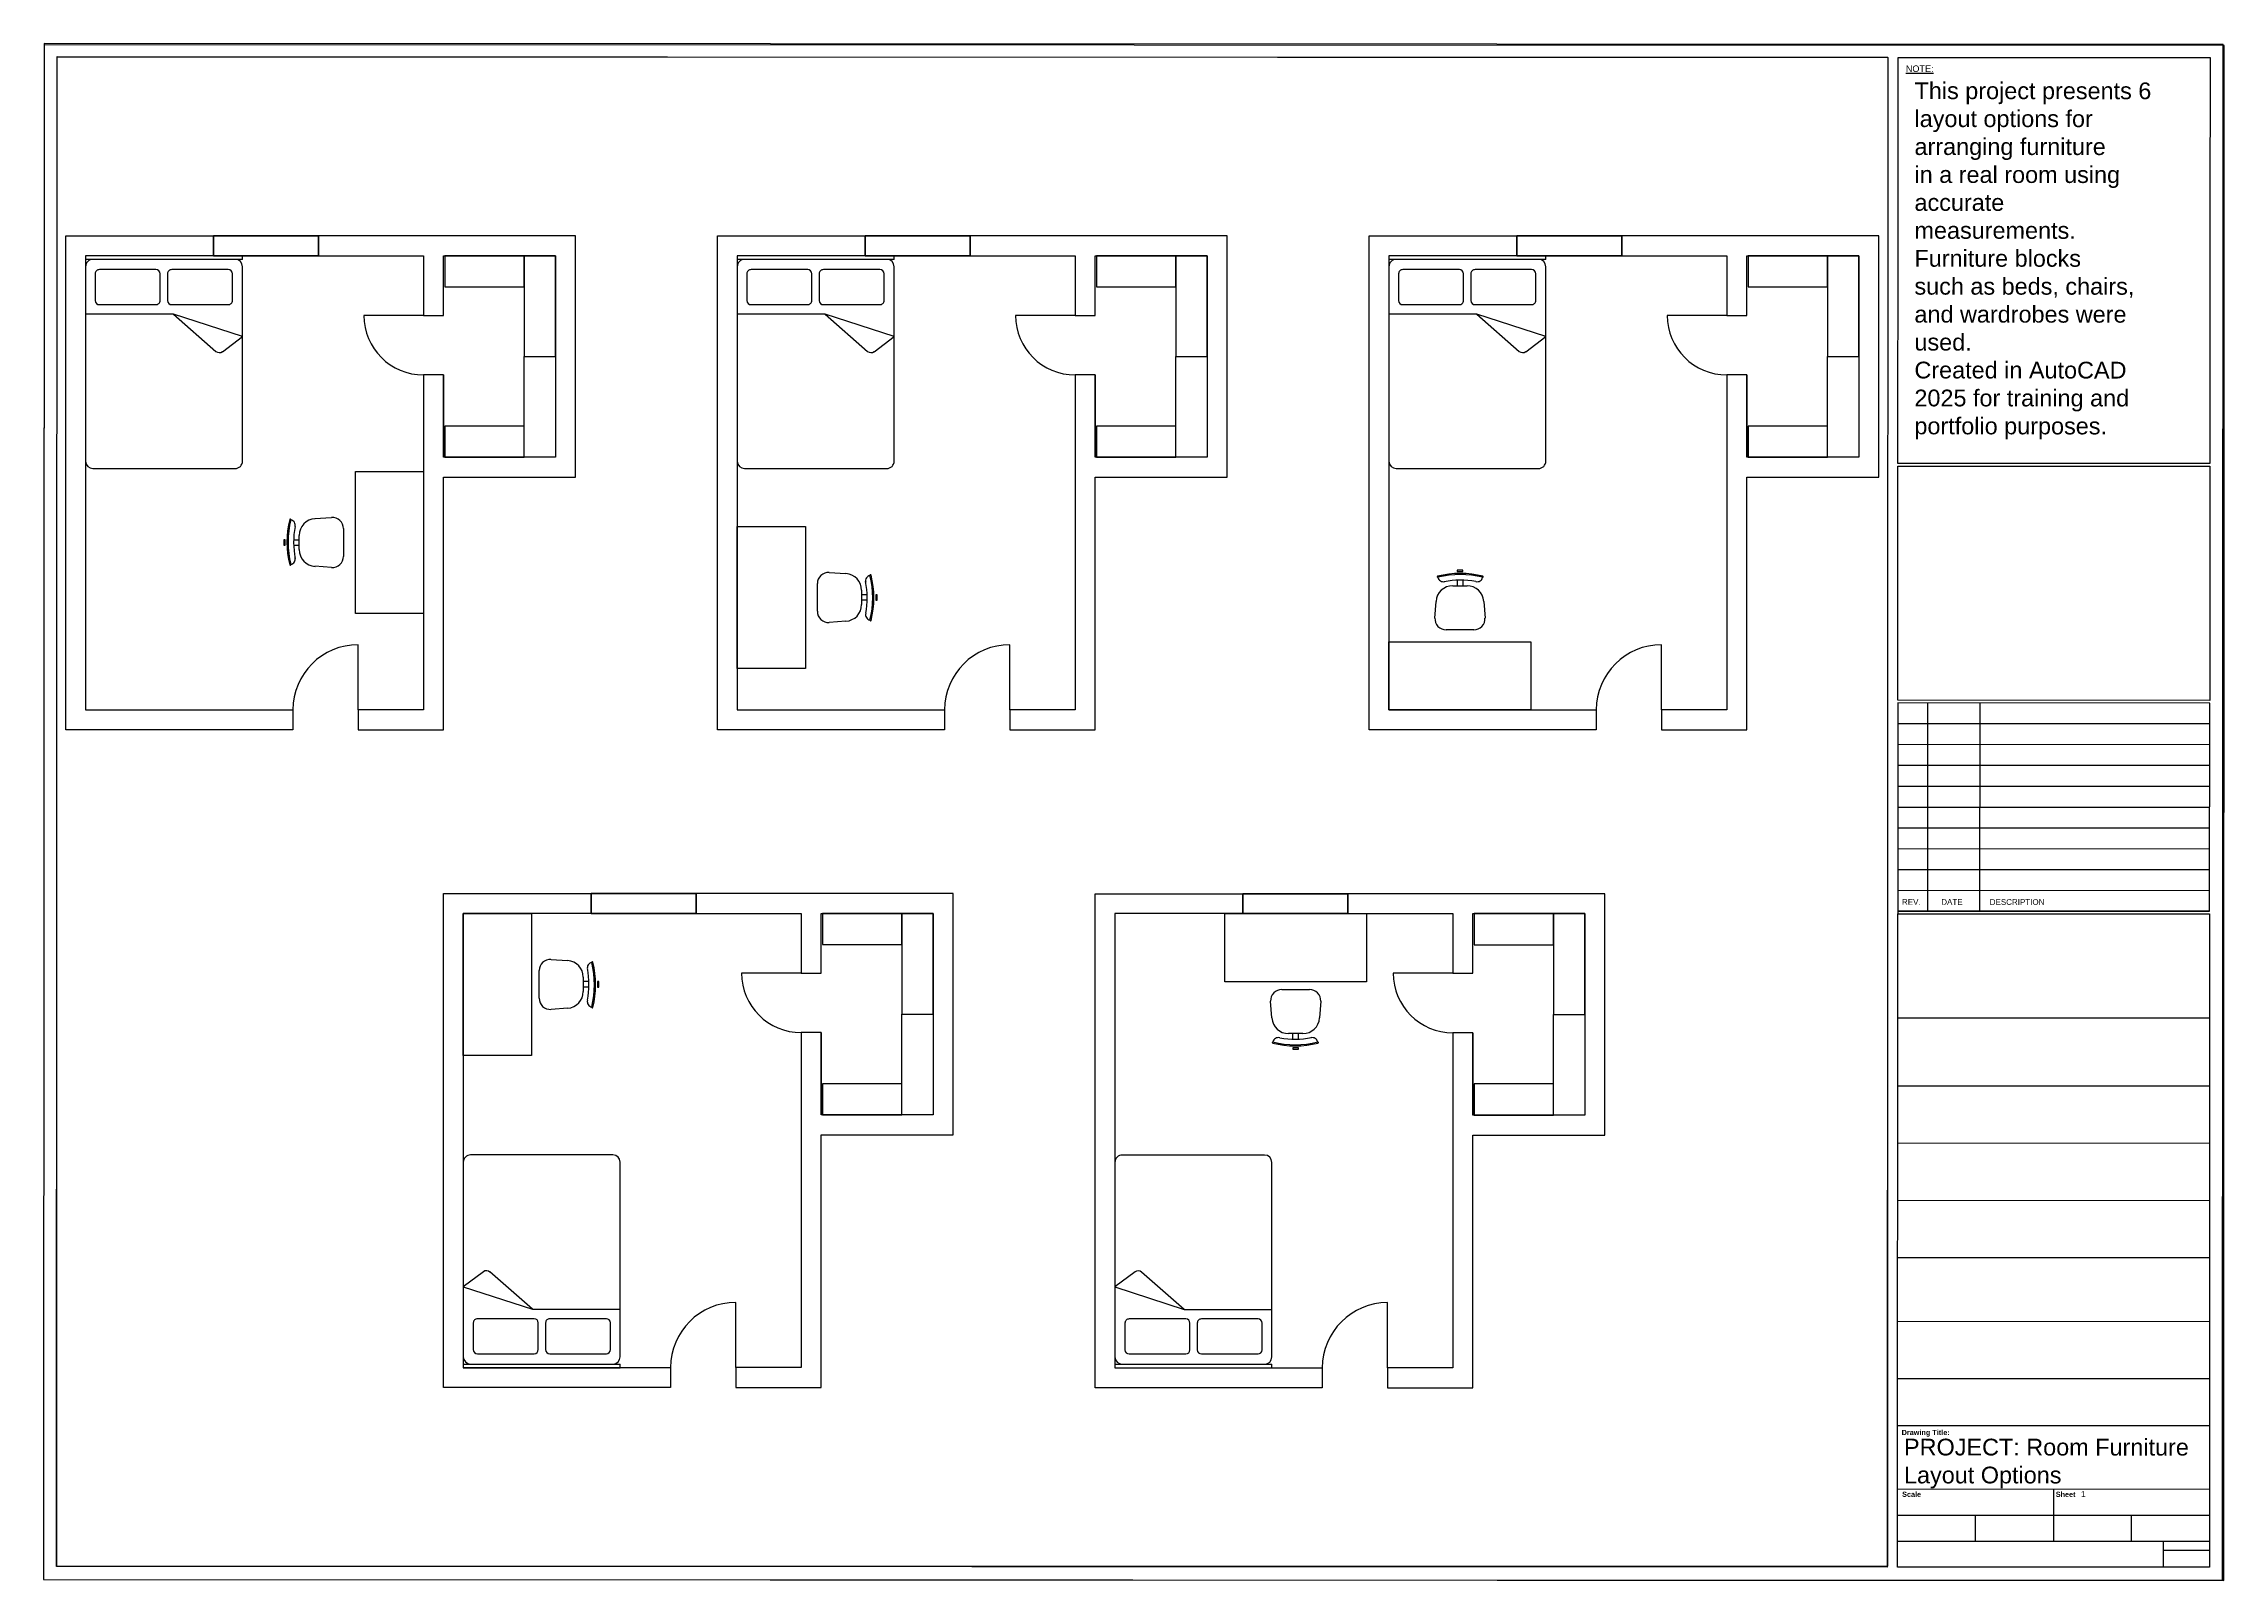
# Paper-space layout 'Layout1' of a CAD drawing. Header units: inches. Extents: x 1 to 15990, y 0 to 34434.
# Drawn here: x 1.4 to 15.66, y 0.08 to 10.13 of the extents above; entities outside this region: 2.
# The model-space entities are those that its viewports show. They can reach past a viewport. Long polylines and large blocks are cut down to what shows.
import ezdxf

# ---------------------------------------------------------------- set-up
doc = ezdxf.new("R2010")
doc.units = ezdxf.units.IN
doc.header["$MEASUREMENT"] = 0
doc.layers.get('0').update_dxf_attribs({"color": 255})
doc.layers.get('Defpoints').update_dxf_attribs({"color": 255})
for name, color, linetype in [('doors and wind', 180, 'Continuous'), ('freecads.com', 7, 'Continuous'), ('furniture', 102, 'Continuous'), ('walls', 240, 'Continuous')]:
    doc.layers.add(name, color=color, linetype=linetype)
doc.styles.add('Arial_2', font='arial.ttf', dxfattribs={"height": 2.5})
doc.styles.add('Arial_5', font='arial.ttf', dxfattribs={"height": 2.2})
doc.styles.add('Arial_B_1', font='arialbd.ttf', dxfattribs={"height": 2})
doc.styles.get("Standard").update_dxf_attribs({"font": 'arial.ttf'})

# ---------------------------------------------------------------- blocks, each defined once
blk = doc.blocks.new('Title Block (1)')
at = {"layer": 'freecads.com'}
for p, q in [((15131.91, 34432.678), (15131.91, 33842.678)), ((15968.91, 34432.678), (15131.91, 34432.678)), ((15131.91, 34432.678), (15131.91, 33842.678)), ((15968.91, 34432.678), (15131.91, 34432.678)), ((15968.91, 33842.678), (15968.91, 34432.678)), ((15968.91, 33842.678), (15968.91, 34432.678)), ((15131.91, 34432.244), (15131.91, 33842.619)), ((15969.41, 34432.244), (15131.91, 34432.244)), ((15969.41, 33842.619), (15969.41, 34432.244)), ((15136.91, 33847.678), (15136.91, 34427.678)), ((15136.91, 34427.678), (15840.1, 34427.678)), ((15840.1, 34427.678), (15840.1, 33847.678)), ((15844.1, 34270.678), (15963.91, 34270.678)), ((15844.1, 34180.678), (15844.1, 34270.678)), ((15963.91, 34270.678), (15963.91, 34180.678)), ((15963.91, 34180.678), (15844.1, 34180.678)), ((15844.1, 34179.678), (15844.1, 34098.678)), ((15963.91, 34179.678), (15844.1, 34179.678)), ((15855.529, 34179.678), (15855.529, 34099.678)), ((15875.529, 34179.678), (15875.529, 34099.678)), ((15963.91, 34099.678), (15963.91, 34179.678)), ((15963.91, 34171.678), (15844.1, 34171.678)), ((15963.91, 34163.678), (15844.1, 34163.678)), ((15963.91, 34155.678), (15844.1, 34155.678)), ((15844.1, 34147.678), (15963.91, 34147.678)), ((15844.1, 34139.678), (15963.91, 34139.678)), ((15844.1, 34131.678), (15963.91, 34131.678)), ((15844.1, 34123.678), (15963.91, 34123.678)), ((15844.1, 34115.678), (15963.91, 34115.678)), ((15844.1, 34107.678), (15963.91, 34107.678)), ((15844.1, 34099.678), (15963.91, 34099.678)), ((15963.91, 34099.678), (15844.1, 34099.678)), ((15844.1, 34098.678), (15963.91, 34098.678)), ((15844.1, 33847.678), (15844.1, 34098.678)), ((15844.1, 34098.678), (15963.91, 34098.678)), ((15963.91, 34098.678), (15963.91, 33891.678)), ((15963.91, 34098.678), (15963.91, 33847.678)), ((15844.1, 34058.678), (15963.91, 34058.678)), ((15844.1, 34032.616), (15963.91, 34032.616)), ((15844.1, 34010.616), (15963.91, 34010.616)), ((15844.1, 33988.616), (15963.91, 33988.616)), ((15844.1, 33966.616), (15963.91, 33966.616)), ((15844.1, 33942.116), (15963.91, 33942.116)), ((15844.1, 33920.116), (15963.91, 33920.116)), ((15844.1, 33902.116), (15963.91, 33902.116)), ((15844.1, 33877.678), (15963.91, 33877.678)), ((15904.005, 33877.678), (15904.005, 33867.678)), ((15844.1, 33867.678), (15963.91, 33867.678)), ((15874.053, 33857.678), (15874.053, 33867.678)), ((15904.005, 33867.678), (15904.005, 33857.678)), ((15933.957, 33857.678), (15933.957, 33867.678)), ((15844.1, 33857.678), (15963.91, 33857.678)), ((15946.301, 33847.678), (15946.301, 33857.678)), ((15946.301, 33854.178), (15963.91, 33854.178)), ((15840.1, 33847.678), (15136.91, 33847.678)), ((15963.91, 33847.678), (15844.1, 33847.678)), ((15131.91, 33842.678), (15968.91, 33842.678)), ((15131.91, 33842.678), (15968.91, 33842.678)), ((15131.91, 33842.619), (15969.41, 33842.619))]:
    blk.add_line(p, q, dxfattribs=at)
blk.add_lwpolyline([(15844.1, 34271.678), (15844.1, 34366.376), (15844.1, 34427.678), (15963.91, 34427.678), (15963.91, 34366.376), (15963.91, 34271.678)], close=True, dxfattribs=at)
at = {"color": 0, "insert": (15850.409, 34418.084), "char_height": 6.4375, "width": 91.53952, "attachment_point": 1}
blk.add_mtext('This project presents 6 layout options for arranging furniture  \\Pin a real room using accurate measurements. Furniture blocks  \\Psuch as beds, chairs, and wardrobes were used.  \\PCreated in AutoCAD 2025 for training and portfolio purposes.', dxfattribs=at)
at = {"color": 0, "insert": (15914.558, 33876.914), "char_height": 2.3125, "attachment_point": 1}
blk.add_mtext_dynamic_manual_height_columns('\\pxt18.125,23.125;1', width=72.48488, gutter_width=1, heights=[18.891], dxfattribs=at)
at = {"layer": 'freecads.com'}
for s, height, style, p in [('%%UNOTE:', 2.5, 'Arial_2', (15847.061, 34422.086)), ('REV.', 2.2, 'Arial_5', (15845.725, 34102.106)), ('DATE', 2.2, 'Arial_5', (15860.801, 34102.106)), ('DESCRIPTION', 2.2, 'Arial_5', (15879.431, 34102.106)), ('Drawing Title:', 2, 'Arial_B_1', (15845.664, 33898.4)), ('Scale', 2, 'Arial_B_1', (15845.849, 33874.65)), ('Sheet', 2, 'Arial_B_1', (15904.872, 33874.65))]:
    blk.add_text(s, height=height, dxfattribs=dict(at, style=style)).set_placement(p)
at = {"layer": 'walls', "color": 0, "insert": (15846.579, 33897.011), "char_height": 6.4375, "attachment_point": 1}
blk.add_mtext_dynamic_manual_height_columns('\\pxt18.125,23.125;{\\C256;\\c0;PROJECT: Room Furniture Layout Options }', width=117.33128, gutter_width=13.775, heights=[62.669], dxfattribs=at)
blk = doc.blocks.new('A$C164346CA')
for p, q in [((0, 2.035), (0, 2)), ((1.5, 2.035), (0, 2.035)), ((1.5, 2), (0, 2)), ((0, 1.93), (0, 0.07)), ((0.673, 1.902), (0.132, 1.902)), ((1.364, 1.902), (0.823, 1.902)), ((1.5, 2), (1.5, 2.035)), ((1.5, 0.07), (1.5, 1.93)), ((0.092, 1.862), (0.092, 1.607)), ((0.713, 1.607), (0.713, 1.862)), ((0.783, 1.862), (0.783, 1.607)), ((1.404, 1.607), (1.404, 1.862)), ((0.839, 1.476), (0, 1.476)), ((0.132, 1.567), (0.673, 1.567)), ((0.823, 1.567), (1.364, 1.567)), ((0.839, 1.476), (1.245, 1.12)), ((1.5, 1.261), (0.839, 1.476)), ((1.308, 1.117), (1.5, 1.261)), ((0.07, 0), (1.43, 0))]:
    blk.add_line(p, q)
for centre, radius, start, end in [((0.07, 1.93), 0.07, 90, 180), ((0.132, 1.862), 0.04, 90, 180), ((0.673, 1.862), 0.04, 0, 90), ((0.823, 1.862), 0.04, 90, 180), ((1.364, 1.862), 0.04, 0, 90), ((1.43, 1.93), 0.07, 0, 90), ((0.132, 1.607), 0.04, 180, 270), ((0.673, 1.607), 0.04, 270, 0), ((0.823, 1.607), 0.04, 180, 270), ((1.364, 1.607), 0.04, 270, 0), ((1.278, 1.158), 0.05, 228.6958, 306.7579), ((0.07, 0.07), 0.07, 180, 270), ((1.43, 0.07), 0.07, 270, 0)]:
    blk.add_arc(centre, radius, start, end)
blk = doc.blocks.new('A$C05DF47E1')
for p, q in [((160, 395), (287, 395)), ((249, 534), (199, 534)), ((199, 534), (199, 522)), ((199, 522), (249, 522)), ((199, 445), (199, 395)), ((249, 522), (249, 534)), ((249, 445), (249, 395)), ((0, 106), (11, 254)), ((437, 254), (448, 106)), ((348, 0), (100, 0))]:
    blk.add_line(p, q)
for centre, radius, start, end in [((160, 245), 150, 90, 176.6726), ((26, 475), 5, 104.25, 284.25), ((227, -318), 823, 75.75, 104.25), ((227, -318), 813, 75.75, 104.25), ((76, 481), 50.1, 192.486, 284.25), ((227, -318), 763, 79.5098, 100.9536), ((287, 245), 150, 3.3274, 90), ((378, 481), 50.1, 255.75, 347.514), ((428, 475), 5, 255.75, 75.75), ((100, 100), 100, 176.6726, 270), ((348, 100), 100, 270, 3.3274)]:
    blk.add_arc(centre, radius, start, end)

msp = doc.modelspace()

# ---------------------------------------------------------------- linework, layer by layer
at = {"color": 32, "lineweight": 50, "true_color": 0xcd6928}
msp.add_line((990.36, 968.01), (990.36, 1005.01), dxfattribs=at)
at = {"layer": 'Defpoints'}
for points in [[(751.65, 1138.55), (751.65, 1138.51)], [(983.36, 1042.05), (983.36, 1042.01)], [(751.65, 909.04), (751.65, 909)], [(983.29, 812.54), (983.29, 812.5)], [(751.65, 679.53), (751.65, 679.49)]]:
    msp.add_lwpolyline(points, dxfattribs=at)
at = {"layer": 'doors and wind'}
for p, q in [((779.65, 1138.51), (779.65, 1117.51)), ((918.65, 1115.51), (895.65, 1115.51)), ((1011.36, 1042.01), (1011.36, 1021.01)), ((1150.36, 1019.01), (1127.36, 1019.01)), ((779.65, 909), (779.65, 888)), ((918.65, 886), (895.65, 886)), ((1011.29, 812.5), (1011.29, 791.5)), ((1150.29, 789.5), (1127.29, 789.5)), ((779.65, 679.49), (779.65, 658.49)), ((918.65, 656.49), (895.65, 656.49))]:
    msp.add_line(p, q, dxfattribs=at)
at = {"layer": 'doors and wind', "lineweight": 50}
for p, q in [((751.65, 1101.51), (751.65, 1064.51)), ((758.65, 1101.51), (751.65, 1101.51)), ((758.65, 1064.51), (758.65, 1101.51)), ((751.65, 1064.51), (758.65, 1064.51)), ((983.36, 1005.01), (983.36, 968.01)), ((990.36, 1005.01), (983.36, 1005.01)), ((983.36, 968.01), (990.36, 968.01)), ((751.65, 872), (751.65, 835)), ((758.65, 872), (751.65, 872)), ((758.65, 835), (758.65, 872)), ((751.65, 835), (758.65, 835)), ((983.29, 775.5), (983.29, 738.5)), ((990.29, 775.5), (983.29, 775.5)), ((990.29, 738.5), (990.29, 775.5)), ((983.29, 738.5), (990.29, 738.5)), ((751.65, 642.49), (751.65, 605.49)), ((758.65, 642.49), (751.65, 642.49)), ((758.65, 605.49), (758.65, 642.49)), ((751.65, 605.49), (758.65, 605.49))]:
    msp.add_line(p, q, dxfattribs=at)
at = {"layer": 'doors and wind'}
for centre, radius, start, end in [((779.65, 1138.51), 21, 270, 0), ((918.65, 1115.51), 23, 180, 270), ((1011.36, 1042.01), 21, 270, 0), ((1150.36, 1019.01), 23, 180, 270), ((779.65, 909), 21, 270, 0), ((918.65, 886), 23, 180, 270), ((1011.29, 812.5), 21, 270, 0), ((1150.29, 789.5), 23, 180, 270), ((779.65, 679.49), 21, 270, 0), ((918.65, 656.49), 23, 180, 270)]:
    msp.add_arc(centre, radius, start, end, dxfattribs=at)
at = {"layer": 'furniture'}
for points in [[(758.65, 1174.01), (794.15, 1174.01), (794.15, 1185.01), (758.65, 1185.01)], [(794.15, 1185.01), (829.65, 1185.01), (829.65, 1174.01), (794.15, 1174.01)], [(758.65, 1146.01), (769.65, 1146.01), (769.65, 1174.01), (758.65, 1174.01)], [(829.65, 1174.01), (818.65, 1174.01), (818.65, 1146.01), (829.65, 1146.01)], [(990.36, 1077.51), (1025.86, 1077.51), (1025.86, 1088.51), (990.36, 1088.51)], [(1025.86, 1088.51), (1061.36, 1088.51), (1061.36, 1077.51), (1025.86, 1077.51)], [(990.36, 1049.51), (1001.36, 1049.51), (1001.36, 1077.51), (990.36, 1077.51)], [(1061.36, 1077.51), (1050.36, 1077.51), (1050.36, 1049.51), (1061.36, 1049.51)], [(894.65, 1069.51), (918.65, 1069.51), (918.65, 1019.51), (894.65, 1019.51)], [(990.36, 1011.65), (1014.36, 1011.65), (1014.36, 961.65), (990.36, 961.65)], [(758.65, 944.5), (794.15, 944.5), (794.15, 955.5), (758.65, 955.5)], [(794.15, 955.5), (829.65, 955.5), (829.65, 944.5), (794.15, 944.5)], [(758.65, 916.5), (769.65, 916.5), (769.65, 944.5), (758.65, 944.5)], [(829.65, 944.5), (818.65, 944.5), (818.65, 916.5), (829.65, 916.5)], [(990.29, 848), (1025.79, 848), (1025.79, 859), (990.29, 859)], [(1025.79, 859), (1061.29, 859), (1061.29, 848), (1025.79, 848)], [(990.29, 820), (1001.29, 820), (1001.29, 848), (990.29, 848)], [(1061.29, 848), (1050.29, 848), (1050.29, 820), (1061.29, 820)], [(904.01, 814), (904.01, 790), (854.01, 790), (854.01, 814)], [(758.65, 714.99), (794.15, 714.99), (794.15, 725.99), (758.65, 725.99)], [(794.15, 725.99), (829.65, 725.99), (829.65, 714.99), (794.15, 714.99)], [(758.65, 686.99), (769.65, 686.99), (769.65, 714.99), (758.65, 714.99)], [(829.65, 714.99), (818.65, 714.99), (818.65, 686.99), (829.65, 686.99)], [(990.29, 693.5), (990.29, 717.5), (1040.29, 717.5), (1040.29, 693.5)], [(834.65, 655.49), (834.65, 679.49), (884.65, 679.49), (884.65, 655.49)]]:
    msp.add_lwpolyline(points, close=True, dxfattribs=at)
at = {"layer": 'walls'}
for points in [[(800.65, 1145.51), (800.65, 1138.51), (918.65, 1138.51), (918.65, 1115.51), (925.65, 1115.51), (925.65, 1145.51), (836.65, 1145.51), (836.65, 1192.01), (751.65, 1192.01), (751.65, 1145.54), (751.65, 1145.51), (751.65, 1101.51), (758.65, 1101.51), (758.65, 1138.51), (779.65, 1138.51), (779.65, 1145.51), (758.65, 1145.51), (758.65, 1185.01), (829.65, 1185.01), (829.65, 1145.51), (800.65, 1145.51), (829.65, 1145.51)], [(1032.36, 1049.01), (1032.36, 1042.01), (1150.36, 1042.01), (1150.36, 1019.01), (1157.36, 1019.01), (1157.36, 1049.01), (1068.36, 1049.01), (1068.36, 1095.51), (983.36, 1095.51), (983.36, 1049.04), (983.36, 1049.01), (983.36, 1005.01), (990.36, 1005.01), (990.36, 1042.01), (1011.36, 1042.01), (1011.36, 1049.01), (990.36, 1049.01), (990.36, 1088.51), (1061.36, 1088.51), (1061.36, 1049.01), (1032.36, 1049.01), (1061.36, 1049.01)], [(800.65, 916), (800.65, 909), (918.65, 909), (918.65, 886), (925.65, 886), (925.65, 916), (836.65, 916), (836.65, 962.5), (751.65, 962.5), (751.65, 916.03), (751.65, 916), (751.65, 872), (758.65, 872), (758.65, 909), (779.65, 909), (779.65, 916), (758.65, 916), (758.65, 955.5), (829.65, 955.5), (829.65, 916), (800.65, 916), (829.65, 916)], [(1032.29, 819.5), (1032.29, 812.5), (1150.29, 812.5), (1150.29, 789.5), (1157.29, 789.5), (1157.29, 819.5), (1068.29, 819.5), (1068.29, 866), (983.29, 866), (983.29, 819.53), (983.29, 819.5), (983.29, 775.5), (990.29, 775.5), (990.29, 812.5), (1011.29, 812.5), (1011.29, 819.5), (990.29, 819.5), (990.29, 859), (1061.29, 859), (1061.29, 819.5), (1032.29, 819.5), (1061.29, 819.5)], [(800.65, 686.49), (800.65, 679.49), (918.65, 679.49), (918.65, 656.49), (925.65, 656.49), (925.65, 686.49), (836.65, 686.49), (836.65, 732.99), (751.65, 732.99), (751.65, 686.52), (751.65, 686.49), (751.65, 642.49), (758.65, 642.49), (758.65, 679.49), (779.65, 679.49), (779.65, 686.49), (758.65, 686.49), (758.65, 725.99), (829.65, 725.99), (829.65, 686.49), (800.65, 686.49), (829.65, 686.49)]]:
    msp.add_lwpolyline(points, dxfattribs=at)
for points in [[(758.65, 1064.51), (758.65, 1019.51), (918.65, 1019.51), (918.65, 1092.51), (925.65, 1092.51), (925.65, 1012.5), (751.65, 1012.5), (751.65, 1064.51)], [(990.36, 968.01), (990.36, 923.01), (1150.36, 923.01), (1150.36, 996.01), (1157.36, 996.01), (1157.36, 916), (983.36, 916), (983.36, 968.01)], [(758.65, 835), (758.65, 790), (918.65, 790), (918.65, 863), (925.65, 863), (925.65, 782.99), (751.65, 782.99), (751.65, 835)], [(990.29, 738.5), (990.29, 693.5), (1150.29, 693.5), (1150.29, 766.5), (1157.29, 766.5), (1157.29, 686.49), (983.29, 686.49), (983.29, 738.5)], [(758.65, 605.49), (758.65, 560.49), (918.65, 560.49), (918.65, 633.49), (925.65, 633.49), (925.65, 553.48), (751.65, 553.48), (751.65, 605.49)]]:
    msp.add_lwpolyline(points, close=True, dxfattribs=at)

# ---------------------------------------------------------------- block references
at = {"layer": 'furniture', "color": 242, "true_color": 0xcd2027}
for name, p, xscale, yscale, zscale, rotation in [('A$C164346CA', (833.61, 1019.51), 36.83384772221307, 36.83384772221307, 36.83384772221307, 89.99999999999999), ('A$C05DF47E1', (890.43, 1035.7), 0.03937007874015748, 0.03937007874015748, 0.03937007874015748, 90), ('A$C05DF47E1', (1017.08, 995.47), 0.03937007874015748, 0.03937007874015748, 0.03937007874015748, 270), ('A$C164346CA', (1075.41, 978.26), 36.83384772221307, 36.83384772221307, 36.83384772221307, 270), ('A$C164346CA', (833.61, 790), 36.83384772221307, 36.83384772221307, 36.83384772221307, 89.99999999999999), ('A$C164346CA', (1075.34, 748.75), 36.83384772221307, 36.83384772221307, 36.83384772221307, 270), ('A$C05DF47E1', (868.47, 651.27), 0.03937007874015748, 0.03937007874015748, 0.03937007874015748, 180.0000000002147), ('A$C164346CA', (833.61, 560.49), 36.83384772221307, 36.83384772221307, 36.83384772221307, 89.99999999999999)]:
    msp.add_blockref(name, p, dxfattribs=dict(at, xscale=xscale, yscale=yscale, zscale=zscale, rotation=rotation))
at = {"layer": 'furniture', "color": 242, "true_color": 0xcd2027, "xscale": 0.03937007874015748, "yscale": 0.03937007874015748, "zscale": 0.03937007874015748}
for p in [(870.2, 818.22), (1006.48, 720.22)]:
    msp.add_blockref('A$C05DF47E1', p, dxfattribs=at)

psp = doc.layouts.get("Layout1")

# ---------------------------------------------------------------- block references
at = {"layer": 'furniture', "color": 0}
for p in [(20.649, 1.343), (14.553, -0.021)]:
    psp.add_blockref('Title Block (1)', p, dxfattribs=at)
at = {"layer": 'furniture', "color": 0, "xscale": 0.01702726199995861, "yscale": 0.01702726199995861, "zscale": 0.01702726199995861, "rotation": 359.9770739715142}
psp.add_blockref('Title Block (1)', (-256.49, -576.059), dxfattribs=at)

# ---------------------------------------------------------------- viewports
at = {"layer": 'furniture', "color": 0, "view_target_point": (943.448, 917.901), "view_twist_angle": 270}
psp.add_viewport(center=(7.47, 5.107), size=(11.977, 9.87102), view_center_point=(-45.156, -11.06), view_height=531.48227, dxfattribs=at)

doc.saveas('drawing.dxf')
